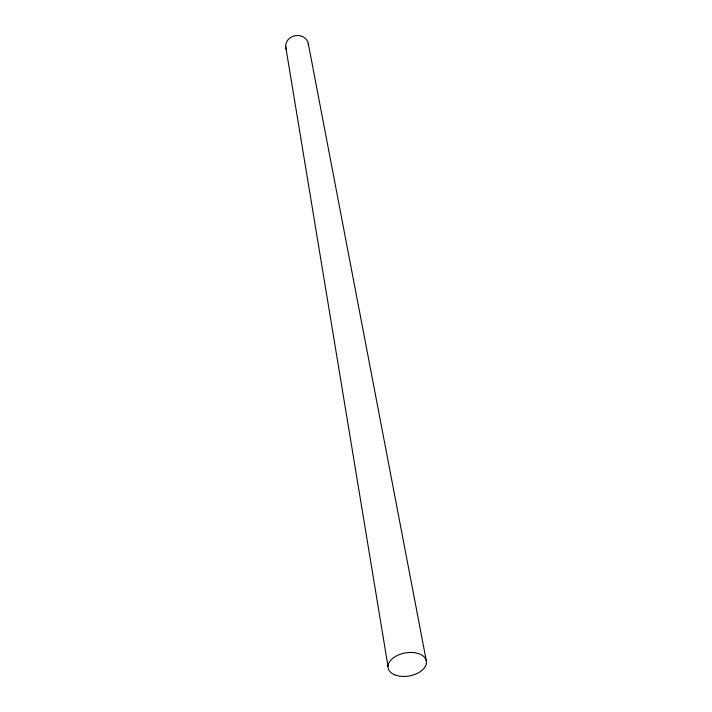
<?xml version="1.0" encoding="UTF-8"?>
<svg xmlns="http://www.w3.org/2000/svg" width="712" height="712" viewBox="0 0 712 712"><rect width="100%" height="100%" fill="white"/><g stroke="black" fill="none" stroke-linecap="round" stroke-linejoin="round"><path stroke-width="1.07" d="M308.278 43.548L426.346 660.985M285.654 46.325L387.995 666.37M286.242 49.279A11.428 10.093 -10.1 0 1 295.4 35.68A11.428 10.093 -10.1 0 1 308.43 45.55M394.679 674.798A19.429 11.677 -10.1 0 0 426.132 664.519A19.429 11.677 -10.1 0 0 400.883 654.025A19.429 11.677 -10.1 0 0 394.679 674.798"/></g></svg>
